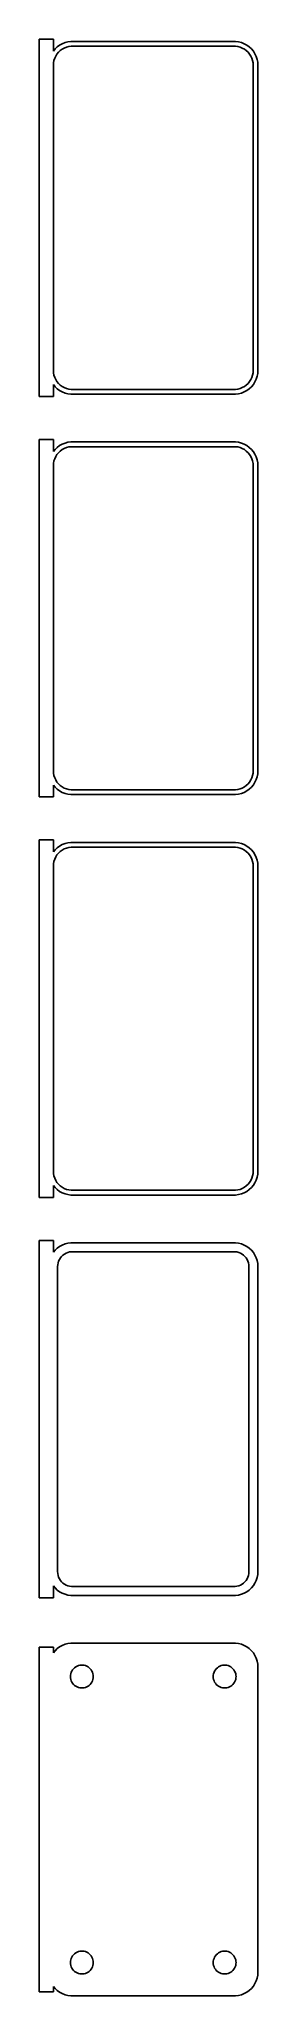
# Model space of a CAD drawing. Header units: metres. Extents: x -24 to 22, y 383 to 793.
import ezdxf

# ---------------------------------------------------------------- set-up
doc = ezdxf.new("R2010")
doc.units = ezdxf.units.M

msp = doc.modelspace()

# ---------------------------------------------------------------- linework, layer by layer
for p, q in [((-21, 793.49), (-24, 793.49)), ((-24, 793.49), (-24, 718.51)), ((-21, 790.993), (-21, 793.49)), ((-19.1289, 792.524), (-19.6791, 792.222)), ((-18.5451, 792.755), (-19.1289, 792.524)), ((-17.9369, 792.911), (-18.5451, 792.755)), ((-17.3139, 792.99), (-17.9369, 792.911)), ((17.3139, 792.99), (-17.3139, 792.99)), ((17.9369, 792.911), (17.3139, 792.99)), ((18.5451, 792.755), (17.9369, 792.911)), ((19.1289, 792.524), (18.5451, 792.755)), ((19.6791, 792.222), (19.1289, 792.524)), ((-20.6448, 791.423), (-21, 790.993)), ((-21, 788), (-20.9684, 788.501)), ((-20.9684, 788.501), (-20.8743, 788.995)), ((-20.8743, 788.995), (-20.7191, 789.472)), ((-20.7191, 789.472), (-20.5052, 789.927)), ((-20.1871, 791.853), (-20.6448, 791.423)), ((-20.5052, 789.927), (-20.2361, 790.351)), ((-20.2361, 790.351), (-19.9159, 790.738)), ((-19.6791, 792.222), (-20.1871, 791.853)), ((-19.9159, 790.738), (-19.5497, 791.082)), ((-19.5497, 791.082), (-19.1433, 791.377)), ((-19.1433, 791.377), (-18.7031, 791.619)), ((-18.7031, 791.619), (-18.2361, 791.804)), ((-18.2361, 791.804), (-17.7495, 791.929)), ((-17.7495, 791.929), (-17.2512, 791.992)), ((-17.2512, 791.992), (17.2512, 791.992)), ((17.2512, 791.992), (17.7495, 791.929)), ((17.7495, 791.929), (18.2361, 791.804)), ((18.2361, 791.804), (18.7031, 791.619)), ((18.7031, 791.619), (19.1433, 791.377)), ((19.1433, 791.377), (19.5497, 791.082)), ((19.5497, 791.082), (19.9159, 790.738)), ((20.1871, 791.853), (19.6791, 792.222)), ((19.9159, 790.738), (20.2361, 790.351)), ((20.6448, 791.423), (20.1871, 791.853)), ((20.2361, 790.351), (20.5052, 789.927)), ((20.5052, 789.927), (20.7191, 789.472)), ((21.0451, 790.939), (20.6448, 791.423)), ((20.7191, 789.472), (20.8743, 788.995)), ((20.8743, 788.995), (20.9684, 788.501)), ((20.9684, 788.501), (21, 788)), ((21.3815, 790.409), (21.0451, 790.939)), ((21.6489, 789.841), (21.3815, 790.409)), ((21.8429, 789.243), (21.6489, 789.841)), ((21.9606, 788.627), (21.8429, 789.243)), ((22, 788), (21.9606, 788.627)), ((-21, 724), (-21, 788)), ((21, 788), (21, 724)), ((22, 724), (22, 788)), ((-20.9684, 723.499), (-21, 724)), ((-20.8743, 723.005), (-20.9684, 723.499)), ((-20.7191, 722.528), (-20.8743, 723.005)), ((-20.5052, 722.073), (-20.7191, 722.528)), ((20.7191, 722.528), (20.5052, 722.073)), ((20.8743, 723.005), (20.7191, 722.528)), ((20.9684, 723.499), (20.8743, 723.005)), ((21, 724), (20.9684, 723.499)), ((21.6489, 722.159), (21.8429, 722.757)), ((21.8429, 722.757), (21.9606, 723.373)), ((21.9606, 723.373), (22, 724)), ((-24, 718.51), (-21, 718.51)), ((-21, 721.007), (-20.6448, 720.577)), ((-21, 718.51), (-21, 721.007)), ((-20.6448, 720.577), (-20.1871, 720.147)), ((-20.2361, 721.649), (-20.5052, 722.073)), ((-19.9159, 721.262), (-20.2361, 721.649)), ((-20.1871, 720.147), (-19.6791, 719.778)), ((-19.5497, 720.918), (-19.9159, 721.262)), ((-19.6791, 719.778), (-19.1289, 719.476)), ((-19.1433, 720.623), (-19.5497, 720.918)), ((-18.7031, 720.381), (-19.1433, 720.623)), ((-19.1289, 719.476), (-18.5451, 719.245)), ((-18.2361, 720.196), (-18.7031, 720.381)), ((-18.5451, 719.245), (-17.9369, 719.089)), ((-17.7495, 720.071), (-18.2361, 720.196)), ((-17.9369, 719.089), (-17.3139, 719.01)), ((-17.2512, 720.008), (-17.7495, 720.071)), ((-17.3139, 719.01), (17.3139, 719.01)), ((17.2512, 720.008), (-17.2512, 720.008)), ((17.7495, 720.071), (17.2512, 720.008)), ((17.3139, 719.01), (17.9369, 719.089)), ((18.2361, 720.196), (17.7495, 720.071)), ((17.9369, 719.089), (18.5451, 719.245)), ((18.7031, 720.381), (18.2361, 720.196)), ((18.5451, 719.245), (19.1289, 719.476)), ((19.1433, 720.623), (18.7031, 720.381)), ((19.1289, 719.476), (19.6791, 719.778)), ((19.5497, 720.918), (19.1433, 720.623)), ((19.9159, 721.262), (19.5497, 720.918)), ((19.6791, 719.778), (20.1871, 720.147)), ((20.2361, 721.649), (19.9159, 721.262)), ((20.1871, 720.147), (20.6448, 720.577)), ((20.5052, 722.073), (20.2361, 721.649)), ((20.6448, 720.577), (21.0451, 721.061)), ((21.0451, 721.061), (21.3815, 721.591)), ((21.3815, 721.591), (21.6489, 722.159)), ((-21, 709.49), (-24, 709.49)), ((-24, 709.49), (-24, 634.51)), ((-21, 706.993), (-21, 709.49)), ((-20.6448, 707.423), (-21, 706.993)), ((-20.1871, 707.853), (-20.6448, 707.423)), ((-20.5052, 705.927), (-20.2361, 706.351)), ((-20.2361, 706.351), (-19.9159, 706.738)), ((-19.6791, 708.222), (-20.1871, 707.853)), ((-19.9159, 706.738), (-19.5497, 707.082)), ((-19.1289, 708.524), (-19.6791, 708.222)), ((-19.5497, 707.082), (-19.1433, 707.377)), ((-19.1433, 707.377), (-18.7031, 707.619)), ((-18.5451, 708.755), (-19.1289, 708.524)), ((-18.7031, 707.619), (-18.2361, 707.804)), ((-17.9369, 708.911), (-18.5451, 708.755)), ((-18.2361, 707.804), (-17.7495, 707.929)), ((-17.3139, 708.99), (-17.9369, 708.911)), ((-17.7495, 707.929), (-17.2512, 707.992)), ((17.3139, 708.99), (-17.3139, 708.99)), ((-17.2512, 707.992), (17.2512, 707.992)), ((17.2512, 707.992), (17.7495, 707.929)), ((17.9369, 708.911), (17.3139, 708.99)), ((17.7495, 707.929), (18.2361, 707.804)), ((18.5451, 708.755), (17.9369, 708.911)), ((18.2361, 707.804), (18.7031, 707.619)), ((19.1289, 708.524), (18.5451, 708.755)), ((18.7031, 707.619), (19.1433, 707.377)), ((19.6791, 708.222), (19.1289, 708.524)), ((19.1433, 707.377), (19.5497, 707.082)), ((19.5497, 707.082), (19.9159, 706.738)), ((20.1871, 707.853), (19.6791, 708.222)), ((19.9159, 706.738), (20.2361, 706.351)), ((20.6448, 707.423), (20.1871, 707.853)), ((20.2361, 706.351), (20.5052, 705.927)), ((21.0451, 706.939), (20.6448, 707.423)), ((21.3815, 706.409), (21.0451, 706.939)), ((21.6489, 705.841), (21.3815, 706.409)), ((-21, 704), (-20.9684, 704.501)), ((-21, 640), (-21, 704)), ((-20.9684, 704.501), (-20.8743, 704.995)), ((-20.8743, 704.995), (-20.7191, 705.472)), ((-20.7191, 705.472), (-20.5052, 705.927)), ((20.5052, 705.927), (20.7191, 705.472)), ((20.7191, 705.472), (20.8743, 704.995)), ((20.8743, 704.995), (20.9684, 704.501)), ((20.9684, 704.501), (21, 704)), ((21, 704), (21, 640)), ((21.8429, 705.243), (21.6489, 705.841)), ((21.9606, 704.627), (21.8429, 705.243)), ((22, 704), (21.9606, 704.627)), ((22, 640), (22, 704)), ((-20.9684, 639.499), (-21, 640)), ((-21, 637.007), (-20.6448, 636.577)), ((-21, 634.51), (-21, 637.007)), ((-20.8743, 639.005), (-20.9684, 639.499)), ((-20.7191, 638.528), (-20.8743, 639.005)), ((-20.5052, 638.073), (-20.7191, 638.528)), ((-20.6448, 636.577), (-20.1871, 636.147)), ((-20.2361, 637.649), (-20.5052, 638.073)), ((-19.9159, 637.262), (-20.2361, 637.649)), ((-19.5497, 636.918), (-19.9159, 637.262)), ((-19.1433, 636.623), (-19.5497, 636.918)), ((-18.7031, 636.381), (-19.1433, 636.623)), ((-18.2361, 636.196), (-18.7031, 636.381)), ((18.7031, 636.381), (18.2361, 636.196)), ((19.1433, 636.623), (18.7031, 636.381)), ((19.5497, 636.918), (19.1433, 636.623)), ((19.9159, 637.262), (19.5497, 636.918)), ((20.2361, 637.649), (19.9159, 637.262)), ((20.1871, 636.147), (20.6448, 636.577)), ((20.5052, 638.073), (20.2361, 637.649)), ((20.7191, 638.528), (20.5052, 638.073)), ((20.6448, 636.577), (21.0451, 637.061)), ((20.8743, 639.005), (20.7191, 638.528)), ((20.9684, 639.499), (20.8743, 639.005)), ((21, 640), (20.9684, 639.499)), ((21.0451, 637.061), (21.3815, 637.591)), ((21.3815, 637.591), (21.6489, 638.159)), ((21.6489, 638.159), (21.8429, 638.757)), ((21.8429, 638.757), (21.9606, 639.373)), ((21.9606, 639.373), (22, 640)), ((-24, 634.51), (-21, 634.51)), ((-20.1871, 636.147), (-19.6791, 635.778)), ((-19.6791, 635.778), (-19.1289, 635.476)), ((-19.1289, 635.476), (-18.5451, 635.245)), ((-18.5451, 635.245), (-17.9369, 635.089)), ((-17.7495, 636.071), (-18.2361, 636.196)), ((-17.9369, 635.089), (-17.3139, 635.01)), ((-17.2512, 636.008), (-17.7495, 636.071)), ((-17.3139, 635.01), (17.3139, 635.01)), ((17.2512, 636.008), (-17.2512, 636.008)), ((17.7495, 636.071), (17.2512, 636.008)), ((17.3139, 635.01), (17.9369, 635.089)), ((18.2361, 636.196), (17.7495, 636.071)), ((17.9369, 635.089), (18.5451, 635.245)), ((18.5451, 635.245), (19.1289, 635.476)), ((19.1289, 635.476), (19.6791, 635.778)), ((19.6791, 635.778), (20.1871, 636.147)), ((-21, 625.49), (-24, 625.49)), ((-24, 625.49), (-24, 550.51)), ((-21, 622.993), (-21, 625.49)), ((-19.6791, 624.222), (-20.1871, 623.853)), ((-19.1289, 624.524), (-19.6791, 624.222)), ((-18.5451, 624.755), (-19.1289, 624.524)), ((-17.9369, 624.911), (-18.5451, 624.755)), ((-17.3139, 624.99), (-17.9369, 624.911)), ((-17.7495, 623.929), (-17.2512, 623.992)), ((17.3139, 624.99), (-17.3139, 624.99)), ((-17.2512, 623.992), (17.2512, 623.992)), ((17.2512, 623.992), (17.7495, 623.929)), ((17.9369, 624.911), (17.3139, 624.99)), ((18.5451, 624.755), (17.9369, 624.911)), ((19.1289, 624.524), (18.5451, 624.755)), ((19.6791, 624.222), (19.1289, 624.524)), ((20.1871, 623.853), (19.6791, 624.222)), ((-20.6448, 623.423), (-21, 622.993)), ((-21, 620), (-20.9684, 620.501)), ((-21, 556), (-21, 620)), ((-20.9684, 620.501), (-20.8743, 620.995)), ((-20.8743, 620.995), (-20.7191, 621.472)), ((-20.7191, 621.472), (-20.5052, 621.927)), ((-20.1871, 623.853), (-20.6448, 623.423)), ((-20.5052, 621.927), (-20.2361, 622.351)), ((-20.2361, 622.351), (-19.9159, 622.738)), ((-19.9159, 622.738), (-19.5497, 623.082)), ((-19.5497, 623.082), (-19.1433, 623.377)), ((-19.1433, 623.377), (-18.7031, 623.619)), ((-18.7031, 623.619), (-18.2361, 623.804)), ((-18.2361, 623.804), (-17.7495, 623.929)), ((17.7495, 623.929), (18.2361, 623.804)), ((18.2361, 623.804), (18.7031, 623.619)), ((18.7031, 623.619), (19.1433, 623.377)), ((19.1433, 623.377), (19.5497, 623.082)), ((19.5497, 623.082), (19.9159, 622.738)), ((19.9159, 622.738), (20.2361, 622.351)), ((20.6448, 623.423), (20.1871, 623.853)), ((20.2361, 622.351), (20.5052, 621.927)), ((20.5052, 621.927), (20.7191, 621.472)), ((21.0451, 622.939), (20.6448, 623.423)), ((20.7191, 621.472), (20.8743, 620.995)), ((20.8743, 620.995), (20.9684, 620.501)), ((20.9684, 620.501), (21, 620)), ((21, 620), (21, 556)), ((21.3815, 622.409), (21.0451, 622.939)), ((21.6489, 621.841), (21.3815, 622.409)), ((21.8429, 621.243), (21.6489, 621.841)), ((21.9606, 620.627), (21.8429, 621.243)), ((22, 620), (21.9606, 620.627)), ((22, 556), (22, 620)), ((-20.9684, 555.499), (-21, 556)), ((-20.8743, 555.005), (-20.9684, 555.499)), ((-20.7191, 554.528), (-20.8743, 555.005)), ((-20.5052, 554.073), (-20.7191, 554.528)), ((20.7191, 554.528), (20.5052, 554.073)), ((20.8743, 555.005), (20.7191, 554.528)), ((20.9684, 555.499), (20.8743, 555.005)), ((21, 556), (20.9684, 555.499)), ((21.3815, 553.591), (21.6489, 554.159)), ((21.6489, 554.159), (21.8429, 554.757)), ((21.8429, 554.757), (21.9606, 555.373)), ((21.9606, 555.373), (22, 556)), ((-24, 550.51), (-21, 550.51)), ((-21, 553.007), (-20.6448, 552.577)), ((-21, 550.51), (-21, 553.007)), ((-20.6448, 552.577), (-20.1871, 552.147)), ((-20.2361, 553.649), (-20.5052, 554.073)), ((-19.9159, 553.262), (-20.2361, 553.649)), ((-20.1871, 552.147), (-19.6791, 551.778)), ((-19.5497, 552.918), (-19.9159, 553.262)), ((-19.6791, 551.778), (-19.1289, 551.476)), ((-19.1433, 552.623), (-19.5497, 552.918)), ((-18.7031, 552.381), (-19.1433, 552.623)), ((-19.1289, 551.476), (-18.5451, 551.245)), ((-18.2361, 552.196), (-18.7031, 552.381)), ((-18.5451, 551.245), (-17.9369, 551.089)), ((-17.7495, 552.071), (-18.2361, 552.196)), ((-17.9369, 551.089), (-17.3139, 551.01)), ((-17.2512, 552.008), (-17.7495, 552.071)), ((-17.3139, 551.01), (17.3139, 551.01)), ((17.2512, 552.008), (-17.2512, 552.008)), ((17.7495, 552.071), (17.2512, 552.008)), ((17.3139, 551.01), (17.9369, 551.089)), ((18.2361, 552.196), (17.7495, 552.071)), ((17.9369, 551.089), (18.5451, 551.245)), ((18.7031, 552.381), (18.2361, 552.196)), ((18.5451, 551.245), (19.1289, 551.476)), ((19.1433, 552.623), (18.7031, 552.381)), ((19.1289, 551.476), (19.6791, 551.778)), ((19.5497, 552.918), (19.1433, 552.623)), ((19.9159, 553.262), (19.5497, 552.918)), ((19.6791, 551.778), (20.1871, 552.147)), ((20.2361, 553.649), (19.9159, 553.262)), ((20.1871, 552.147), (20.6448, 552.577)), ((20.5052, 554.073), (20.2361, 553.649)), ((20.6448, 552.577), (21.0451, 553.061)), ((21.0451, 553.061), (21.3815, 553.591)), ((-21, 541.479), (-24, 541.479)), ((-24, 541.479), (-24, 466.521)), ((-21, 538.993), (-21, 541.479)), ((-20.6448, 539.423), (-21, 538.993)), ((-20.1871, 539.853), (-20.6448, 539.423)), ((-19.6791, 540.222), (-20.1871, 539.853)), ((-19.7279, 537.5), (-19.5184, 537.83)), ((-19.1289, 540.524), (-19.6791, 540.222)), ((-19.5184, 537.83), (-19.2692, 538.131)), ((-19.2692, 538.131), (-18.9842, 538.399)), ((-18.5451, 540.755), (-19.1289, 540.524)), ((-18.9842, 538.399), (-18.668, 538.628)), ((-18.668, 538.628), (-18.3254, 538.817)), ((-17.9369, 540.911), (-18.5451, 540.755)), ((-18.3254, 538.817), (-17.9619, 538.961)), ((-17.9619, 538.961), (-17.5833, 539.058)), ((-17.3139, 540.99), (-17.9369, 540.911)), ((-17.5833, 539.058), (-17.1954, 539.107)), ((17.3139, 540.99), (-17.3139, 540.99)), ((-17.1954, 539.107), (17.1954, 539.107)), ((17.1954, 539.107), (17.5833, 539.058)), ((17.9369, 540.911), (17.3139, 540.99)), ((17.5833, 539.058), (17.9619, 538.961)), ((18.5451, 540.755), (17.9369, 540.911)), ((17.9619, 538.961), (18.3254, 538.817)), ((18.3254, 538.817), (18.668, 538.628)), ((19.1289, 540.524), (18.5451, 540.755)), ((18.668, 538.628), (18.9842, 538.399)), ((18.9842, 538.399), (19.2692, 538.131)), ((19.6791, 540.222), (19.1289, 540.524)), ((19.2692, 538.131), (19.5184, 537.83)), ((19.5184, 537.83), (19.7279, 537.5)), ((20.1871, 539.853), (19.6791, 540.222)), ((20.6448, 539.423), (20.1871, 539.853)), ((21.0451, 538.939), (20.6448, 539.423)), ((21.3815, 538.409), (21.0451, 538.939)), ((21.6489, 537.841), (21.3815, 538.409)), ((21.8429, 537.243), (21.6489, 537.841)), ((-20.1129, 536), (-20.0884, 536.39)), ((-20.1129, 472), (-20.1129, 536)), ((-20.0884, 536.39), (-20.0151, 536.774)), ((-20.0151, 536.774), (-19.8943, 537.146)), ((-19.8943, 537.146), (-19.7279, 537.5)), ((19.7279, 537.5), (19.8943, 537.146)), ((19.8943, 537.146), (20.0151, 536.774)), ((20.0151, 536.774), (20.0884, 536.39)), ((20.0884, 536.39), (20.1129, 536)), ((20.1129, 536), (20.1129, 472)), ((21.9606, 536.627), (21.8429, 537.243)), ((22, 536), (21.9606, 536.627)), ((22, 472), (22, 536)), ((-21, 469.007), (-20.6448, 468.577)), ((-21, 466.521), (-21, 469.007)), ((-20.6448, 468.577), (-20.1871, 468.147)), ((-20.1871, 468.147), (-19.6791, 467.778)), ((-20.0884, 471.61), (-20.1129, 472)), ((-20.0151, 471.226), (-20.0884, 471.61)), ((-19.8943, 470.854), (-20.0151, 471.226)), ((-19.7279, 470.5), (-19.8943, 470.854)), ((-19.5184, 470.17), (-19.7279, 470.5)), ((-19.2692, 469.869), (-19.5184, 470.17)), ((-18.9842, 469.601), (-19.2692, 469.869)), ((-18.668, 469.372), (-18.9842, 469.601)), ((-18.3254, 469.183), (-18.668, 469.372)), ((-17.9619, 469.039), (-18.3254, 469.183)), ((-17.5833, 468.942), (-17.9619, 469.039)), ((-17.1954, 468.893), (-17.5833, 468.942)), ((17.1954, 468.893), (-17.1954, 468.893)), ((17.5833, 468.942), (17.1954, 468.893)), ((17.9619, 469.039), (17.5833, 468.942)), ((18.3254, 469.183), (17.9619, 469.039)), ((18.668, 469.372), (18.3254, 469.183)), ((18.9842, 469.601), (18.668, 469.372)), ((19.2692, 469.869), (18.9842, 469.601)), ((19.5184, 470.17), (19.2692, 469.869)), ((19.7279, 470.5), (19.5184, 470.17)), ((19.6791, 467.778), (20.1871, 468.147)), ((19.8943, 470.854), (19.7279, 470.5)), ((20.0151, 471.226), (19.8943, 470.854)), ((20.0884, 471.61), (20.0151, 471.226)), ((20.1129, 472), (20.0884, 471.61)), ((20.1871, 468.147), (20.6448, 468.577)), ((20.6448, 468.577), (21.0451, 469.061)), ((21.0451, 469.061), (21.3815, 469.591)), ((21.3815, 469.591), (21.6489, 470.159)), ((21.6489, 470.159), (21.8429, 470.757)), ((21.8429, 470.757), (21.9606, 471.373)), ((21.9606, 471.373), (22, 472)), ((-24, 466.521), (-21, 466.521)), ((-19.6791, 467.778), (-19.1289, 467.476)), ((-19.1289, 467.476), (-18.5451, 467.245)), ((-18.5451, 467.245), (-17.9369, 467.089)), ((-17.9369, 467.089), (-17.3139, 467.01)), ((-17.3139, 467.01), (17.3139, 467.01)), ((17.3139, 467.01), (17.9369, 467.089)), ((17.9369, 467.089), (18.5451, 467.245)), ((18.5451, 467.245), (19.1289, 467.476)), ((19.1289, 467.476), (19.6791, 467.778)), ((-21, 456.153), (-24, 456.153)), ((-24, 456.153), (-24, 383.847)), ((-21, 454.993), (-21, 456.153)), ((-20.1871, 455.853), (-20.6448, 455.423)), ((-19.6791, 456.222), (-20.1871, 455.853)), ((-19.1289, 456.524), (-19.6791, 456.222)), ((-18.5451, 456.755), (-19.1289, 456.524)), ((-17.9369, 456.911), (-18.5451, 456.755)), ((-17.3139, 456.99), (-17.9369, 456.911)), ((17.3139, 456.99), (-17.3139, 456.99)), ((17.9369, 456.911), (17.3139, 456.99)), ((18.5451, 456.755), (17.9369, 456.911)), ((19.1289, 456.524), (18.5451, 456.755)), ((19.6791, 456.222), (19.1289, 456.524)), ((20.1871, 455.853), (19.6791, 456.222)), ((20.6448, 455.423), (20.1871, 455.853)), ((-20.6448, 455.423), (-21, 454.993)), ((-16.9416, 451.411), (-16.7495, 451.643)), ((-16.7495, 451.643), (-16.5298, 451.849)), ((-16.5298, 451.849), (-16.286, 452.026)), ((-16.286, 452.026), (-16.0219, 452.172)), ((-16.0219, 452.172), (-15.7416, 452.283)), ((-15.7416, 452.283), (-15.4497, 452.357)), ((-15.4497, 452.357), (-15.1507, 452.395)), ((-15.1507, 452.395), (-14.8493, 452.395)), ((-14.8493, 452.395), (-14.5503, 452.357)), ((-14.5503, 452.357), (-14.2583, 452.283)), ((-14.2583, 452.283), (-13.9781, 452.172)), ((-13.9781, 452.172), (-13.714, 452.026)), ((-13.714, 452.026), (-13.4702, 451.849)), ((-13.4702, 451.849), (-13.2505, 451.643)), ((-13.2505, 451.643), (-13.0583, 451.411)), ((13.0583, 451.411), (13.2505, 451.643)), ((13.2505, 451.643), (13.4702, 451.849)), ((13.4702, 451.849), (13.714, 452.026)), ((13.714, 452.026), (13.9781, 452.172)), ((13.9781, 452.172), (14.2583, 452.283)), ((14.2583, 452.283), (14.5503, 452.357)), ((14.5503, 452.357), (14.8493, 452.395)), ((14.8493, 452.395), (15.1507, 452.395)), ((15.1507, 452.395), (15.4497, 452.357)), ((15.4497, 452.357), (15.7416, 452.283)), ((15.7416, 452.283), (16.0219, 452.172)), ((16.0219, 452.172), (16.286, 452.026)), ((16.286, 452.026), (16.5298, 451.849)), ((16.5298, 451.849), (16.7495, 451.643)), ((16.7495, 451.643), (16.9416, 451.411)), ((21.0451, 454.939), (20.6448, 455.423)), ((21.3815, 454.409), (21.0451, 454.939)), ((21.6489, 453.841), (21.3815, 454.409)), ((21.8429, 453.243), (21.6489, 453.841)), ((21.9606, 452.627), (21.8429, 453.243)), ((22, 452), (21.9606, 452.627)), ((22, 388), (22, 452)), ((-17.4, 450), (-17.3811, 450.301)), ((-17.3811, 449.699), (-17.4, 450)), ((-17.3811, 450.301), (-17.3246, 450.597)), ((-17.3246, 449.403), (-17.3811, 449.699)), ((-17.3246, 450.597), (-17.2315, 450.883)), ((-17.2315, 449.117), (-17.3246, 449.403)), ((-17.2315, 450.883), (-17.1031, 451.156)), ((-17.1031, 448.844), (-17.2315, 449.117)), ((-17.1031, 451.156), (-16.9416, 451.411)), ((-16.9416, 448.589), (-17.1031, 448.844)), ((-16.7495, 448.357), (-16.9416, 448.589)), ((-16.5298, 448.151), (-16.7495, 448.357)), ((-16.286, 447.974), (-16.5298, 448.151)), ((-16.0219, 447.828), (-16.286, 447.974)), ((-15.7416, 447.717), (-16.0219, 447.828)), ((-15.4497, 447.643), (-15.7416, 447.717)), ((-15.1507, 447.605), (-15.4497, 447.643)), ((-14.8493, 447.605), (-15.1507, 447.605)), ((-14.5503, 447.643), (-14.8493, 447.605)), ((-14.2583, 447.717), (-14.5503, 447.643)), ((-13.9781, 447.828), (-14.2583, 447.717)), ((-13.714, 447.974), (-13.9781, 447.828)), ((-13.4702, 448.151), (-13.714, 447.974)), ((-13.2505, 448.357), (-13.4702, 448.151)), ((-13.0583, 448.589), (-13.2505, 448.357)), ((-13.0583, 451.411), (-12.8969, 451.156)), ((-12.8969, 448.844), (-13.0583, 448.589)), ((-12.8969, 451.156), (-12.7685, 450.883)), ((-12.7685, 449.117), (-12.8969, 448.844)), ((-12.7685, 450.883), (-12.6754, 450.597)), ((-12.6754, 449.403), (-12.7685, 449.117)), ((-12.6754, 450.597), (-12.6189, 450.301)), ((-12.6189, 449.699), (-12.6754, 449.403)), ((-12.6189, 450.301), (-12.6, 450)), ((-12.6, 450), (-12.6189, 449.699)), ((12.6, 450), (12.6189, 450.301)), ((12.6189, 449.699), (12.6, 450)), ((12.6189, 450.301), (12.6754, 450.597)), ((12.6754, 449.403), (12.6189, 449.699)), ((12.6754, 450.597), (12.7685, 450.883)), ((12.7685, 449.117), (12.6754, 449.403)), ((12.7685, 450.883), (12.8969, 451.156)), ((12.8969, 448.844), (12.7685, 449.117)), ((12.8969, 451.156), (13.0583, 451.411)), ((13.0583, 448.589), (12.8969, 448.844)), ((13.2505, 448.357), (13.0583, 448.589)), ((13.4702, 448.151), (13.2505, 448.357)), ((13.714, 447.974), (13.4702, 448.151)), ((13.9781, 447.828), (13.714, 447.974)), ((14.2583, 447.717), (13.9781, 447.828)), ((14.5503, 447.643), (14.2583, 447.717)), ((14.8493, 447.605), (14.5503, 447.643)), ((15.1507, 447.605), (14.8493, 447.605)), ((15.4497, 447.643), (15.1507, 447.605)), ((15.7416, 447.717), (15.4497, 447.643)), ((16.0219, 447.828), (15.7416, 447.717)), ((16.286, 447.974), (16.0219, 447.828)), ((16.5298, 448.151), (16.286, 447.974)), ((16.7495, 448.357), (16.5298, 448.151)), ((16.9416, 448.589), (16.7495, 448.357)), ((16.9416, 451.411), (17.1031, 451.156)), ((17.1031, 448.844), (16.9416, 448.589)), ((17.1031, 451.156), (17.2315, 450.883)), ((17.2315, 449.117), (17.1031, 448.844)), ((17.2315, 450.883), (17.3246, 450.597)), ((17.3246, 449.403), (17.2315, 449.117)), ((17.3246, 450.597), (17.3811, 450.301)), ((17.3811, 449.699), (17.3246, 449.403)), ((17.3811, 450.301), (17.4, 450)), ((17.4, 450), (17.3811, 449.699)), ((-17.4, 390), (-17.3811, 390.301)), ((-17.3811, 389.699), (-17.4, 390)), ((-17.3811, 390.301), (-17.3246, 390.597)), ((-17.3246, 390.597), (-17.2315, 390.883)), ((-17.2315, 390.883), (-17.1031, 391.156)), ((-17.1031, 391.156), (-16.9416, 391.411)), ((-16.9416, 391.411), (-16.7495, 391.643)), ((-16.7495, 391.643), (-16.5298, 391.849)), ((-16.5298, 391.849), (-16.286, 392.026)), ((-16.286, 392.026), (-16.0219, 392.172)), ((-16.0219, 392.172), (-15.7416, 392.283)), ((-15.7416, 392.283), (-15.4497, 392.357)), ((-15.4497, 392.357), (-15.1507, 392.395)), ((-15.1507, 392.395), (-14.8493, 392.395)), ((-14.8493, 392.395), (-14.5503, 392.357)), ((-14.5503, 392.357), (-14.2583, 392.283)), ((-14.2583, 392.283), (-13.9781, 392.172)), ((-13.9781, 392.172), (-13.714, 392.026)), ((-13.714, 392.026), (-13.4702, 391.849)), ((-13.4702, 391.849), (-13.2505, 391.643)), ((-13.2505, 391.643), (-13.0583, 391.411)), ((-13.0583, 391.411), (-12.8969, 391.156)), ((-12.8969, 391.156), (-12.7685, 390.883)), ((-12.7685, 390.883), (-12.6754, 390.597)), ((-12.6754, 390.597), (-12.6189, 390.301)), ((-12.6189, 390.301), (-12.6, 390)), ((-12.6, 390), (-12.6189, 389.699)), ((12.6, 390), (12.6189, 390.301)), ((12.6189, 389.699), (12.6, 390)), ((12.6189, 390.301), (12.6754, 390.597)), ((12.6754, 390.597), (12.7685, 390.883)), ((12.7685, 390.883), (12.8969, 391.156)), ((12.8969, 391.156), (13.0583, 391.411)), ((13.0583, 391.411), (13.2505, 391.643)), ((13.2505, 391.643), (13.4702, 391.849)), ((13.4702, 391.849), (13.714, 392.026)), ((13.714, 392.026), (13.9781, 392.172)), ((13.9781, 392.172), (14.2583, 392.283)), ((14.2583, 392.283), (14.5503, 392.357)), ((14.5503, 392.357), (14.8493, 392.395)), ((14.8493, 392.395), (15.1507, 392.395)), ((15.1507, 392.395), (15.4497, 392.357)), ((15.4497, 392.357), (15.7416, 392.283)), ((15.7416, 392.283), (16.0219, 392.172)), ((16.0219, 392.172), (16.286, 392.026)), ((16.286, 392.026), (16.5298, 391.849)), ((16.5298, 391.849), (16.7495, 391.643)), ((16.7495, 391.643), (16.9416, 391.411)), ((16.9416, 391.411), (17.1031, 391.156)), ((17.1031, 391.156), (17.2315, 390.883)), ((17.2315, 390.883), (17.3246, 390.597)), ((17.3246, 390.597), (17.3811, 390.301)), ((17.3811, 390.301), (17.4, 390)), ((17.4, 390), (17.3811, 389.699)), ((-17.3246, 389.403), (-17.3811, 389.699)), ((-17.2315, 389.117), (-17.3246, 389.403)), ((-17.1031, 388.844), (-17.2315, 389.117)), ((-16.9416, 388.589), (-17.1031, 388.844)), ((-16.7495, 388.357), (-16.9416, 388.589)), ((-16.5298, 388.151), (-16.7495, 388.357)), ((-16.286, 387.974), (-16.5298, 388.151)), ((-16.0219, 387.828), (-16.286, 387.974)), ((-15.7416, 387.717), (-16.0219, 387.828)), ((-15.4497, 387.643), (-15.7416, 387.717)), ((-15.1507, 387.605), (-15.4497, 387.643)), ((-14.8493, 387.605), (-15.1507, 387.605)), ((-14.5503, 387.643), (-14.8493, 387.605)), ((-14.2583, 387.717), (-14.5503, 387.643)), ((-13.9781, 387.828), (-14.2583, 387.717)), ((-13.714, 387.974), (-13.9781, 387.828)), ((-13.4702, 388.151), (-13.714, 387.974)), ((-13.2505, 388.357), (-13.4702, 388.151)), ((-13.0583, 388.589), (-13.2505, 388.357)), ((-12.8969, 388.844), (-13.0583, 388.589)), ((-12.7685, 389.117), (-12.8969, 388.844)), ((-12.6754, 389.403), (-12.7685, 389.117)), ((-12.6189, 389.699), (-12.6754, 389.403)), ((12.6754, 389.403), (12.6189, 389.699)), ((12.7685, 389.117), (12.6754, 389.403)), ((12.8969, 388.844), (12.7685, 389.117)), ((13.0583, 388.589), (12.8969, 388.844)), ((13.2505, 388.357), (13.0583, 388.589)), ((13.4702, 388.151), (13.2505, 388.357)), ((13.714, 387.974), (13.4702, 388.151)), ((13.9781, 387.828), (13.714, 387.974)), ((14.2583, 387.717), (13.9781, 387.828)), ((14.5503, 387.643), (14.2583, 387.717)), ((14.8493, 387.605), (14.5503, 387.643)), ((15.1507, 387.605), (14.8493, 387.605)), ((15.4497, 387.643), (15.1507, 387.605)), ((15.7416, 387.717), (15.4497, 387.643)), ((16.0219, 387.828), (15.7416, 387.717)), ((16.286, 387.974), (16.0219, 387.828)), ((16.5298, 388.151), (16.286, 387.974)), ((16.7495, 388.357), (16.5298, 388.151)), ((16.9416, 388.589), (16.7495, 388.357)), ((17.1031, 388.844), (16.9416, 388.589)), ((17.2315, 389.117), (17.1031, 388.844)), ((17.3246, 389.403), (17.2315, 389.117)), ((17.3811, 389.699), (17.3246, 389.403)), ((21.3815, 385.591), (21.6489, 386.159)), ((21.6489, 386.159), (21.8429, 386.757)), ((21.8429, 386.757), (21.9606, 387.373)), ((21.9606, 387.373), (22, 388)), ((-24, 383.847), (-21, 383.847)), ((-21, 383.847), (-21, 385.007)), ((-21, 385.007), (-20.6448, 384.577)), ((-20.6448, 384.577), (-20.1871, 384.147)), ((-20.1871, 384.147), (-19.6791, 383.778)), ((-19.6791, 383.778), (-19.1289, 383.476)), ((-19.1289, 383.476), (-18.5451, 383.245)), ((-18.5451, 383.245), (-17.9369, 383.089)), ((-17.9369, 383.089), (-17.3139, 383.01)), ((-17.3139, 383.01), (17.3139, 383.01)), ((17.3139, 383.01), (17.9369, 383.089)), ((17.9369, 383.089), (18.5451, 383.245)), ((18.5451, 383.245), (19.1289, 383.476)), ((19.1289, 383.476), (19.6791, 383.778)), ((19.6791, 383.778), (20.1871, 384.147)), ((20.1871, 384.147), (20.6448, 384.577)), ((20.6448, 384.577), (21.0451, 385.061)), ((21.0451, 385.061), (21.3815, 385.591))]:
    msp.add_line(p, q)

doc.saveas('drawing.dxf')
